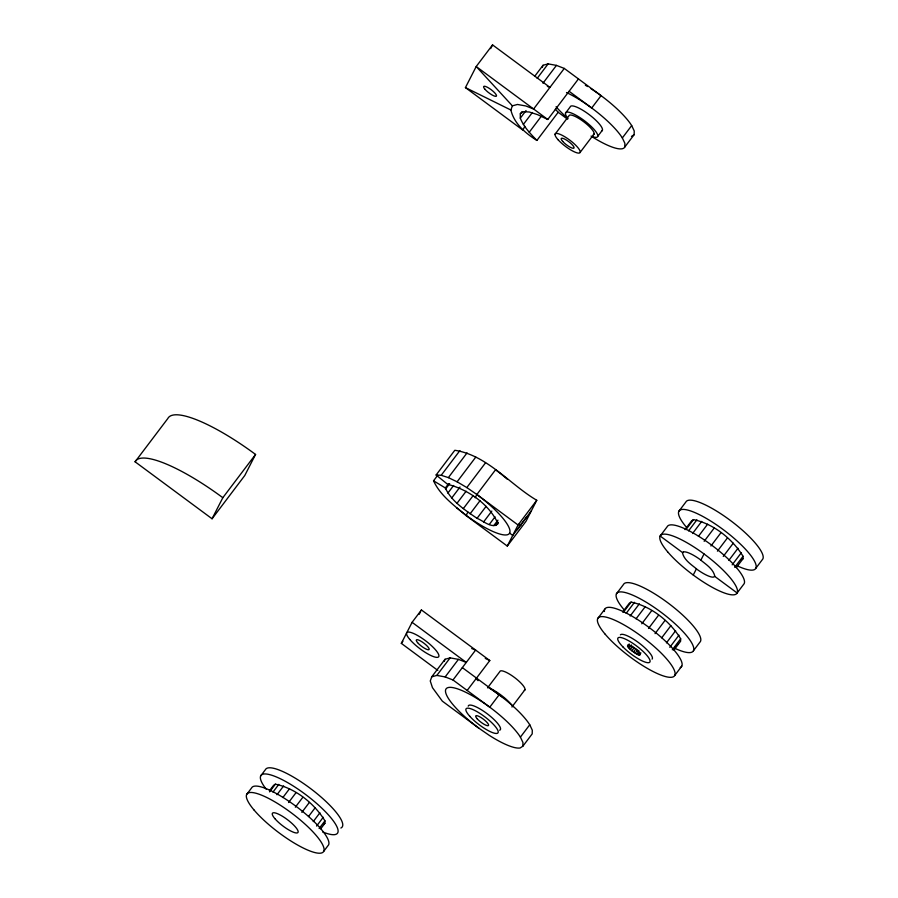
<?xml version="1.0" encoding="UTF-8"?>
<svg xmlns="http://www.w3.org/2000/svg" width="898" height="898" viewBox="0 0 898 898"><rect width="100%" height="100%" fill="white"/><g stroke="black" fill="none" stroke-linecap="round" stroke-linejoin="round"><path stroke-width="1.35" d="M555.323 109.186L558.197 112.261L536.903 140.436C530.494 133.757 523.736 126.944 520.301 118.166L520.312 113.81L521.951 111.644M591.064 136.092A47.92 11.663 37.1 0 0 624.795 147.025L634.145 134.666L634.235 130.973L631.687 125.585A47.92 11.663 37.1 0 0 590.906 88.633M320.721 828.82L324.885 823.309L324.941 820.851C314.289 803.362 295.565 788.388 275.372 784.167L273.576 785.335L269.411 790.835M622.617 612.088L629.285 603.265L631.092 602.098C651.275 606.318 670.009 621.293 680.662 638.781L680.605 641.239L673.927 650.073M736.315 567.592L742.994 558.769L743.05 556.3C732.398 538.822 713.663 523.837 693.481 519.616L691.673 520.784L684.994 529.618M624.795 147.025L624.885 143.332L622.336 137.944A47.92 11.663 37.1 0 0 566.526 92.539M522.861 746.204L522.95 742.511L520.402 737.123A47.92 11.663 37.1 0 0 453.737 687.789A47.92 11.663 37.1 0 0 478.982 728.267L489.129 735.271A47.92 11.663 37.1 0 0 520.155 747.967L522.861 746.204L532.211 733.857L532.289 730.153L529.753 724.765A47.92 11.663 37.1 0 0 488.972 687.823A19.969 4.86 37.1 0 1 512.994 706.636M526.542 517.158L517.125 529.753L531.425 510.704M536.903 140.436C525.521 133.241 514.139 123.733 510.872 110.016L512.376 105.841L517.45 104.46L525.768 105.953L533.614 109.006L564.281 68.428L601.054 95.648L591.703 108.007L569.108 91.282M542.291 67.361L543.043 65.273L548.117 63.881L556.446 65.386L564.281 68.428M444.286 661.355L445.038 659.267L450.123 657.875L458.44 659.368L466.275 662.421L475.626 650.073L471.708 648.547M445.038 659.267L431.758 676.811L430.265 680.987L432.466 687.666L442.321 701.136L478.982 728.267M524.746 126.326L522.939 130.165L465.433 87.589L476.209 66.519L492.564 44.9L549.958 87.375L547.342 86.354M212.063 518.763L222.839 497.694L255.56 454.444A95.862 23.337 37.1 0 0 167.803 418.547L135.082 461.796L212.063 518.763L244.772 475.513L255.56 454.444M490.667 48.615L492.564 44.9M448.641 483.618L445.341 487.973C451.526 501.488 465.153 510.12 477.04 518.337C482.81 520.458 492.385 529.427 498.042 523.691C489.376 504.362 468.004 489.388 447.709 484.381L436.114 474.997L454.803 450.28C487.176 455.219 509.817 484.437 536.757 500.276L525.97 521.356L507.28 546.063L466.073 515.564L467.869 512.073M475.177 497.784L476.86 494.495L495.55 469.777A47.437 11.551 37.1 0 1 507.258 479.173M437.797 670.391L401.327 643.372L412.092 622.325L421.443 609.966L489.792 660.546L467.162 690.461M419.209 614.322L420.455 611.897M421.072 610.674L421.443 609.966M507.28 546.063L518.067 524.993L536.757 500.276M693.245 575.023L696.41 568.849M700.878 560.128L704.032 553.954M534.624 76.409L543.043 65.273M537.172 78.373L548.117 63.881M542.964 83.211L556.446 65.386M520.301 118.166L526.037 110.566M523.332 124.463L532.357 112.519M529.214 132.275L541.516 115.999M520.312 113.81L523.366 111.711L529.259 111.992L537.588 114.652L547.769 119.479L578.447 78.923M565.493 113.159L570.163 106.974A19.969 4.86 37.1 0 1 589.638 114.966A19.969 4.86 37.1 0 1 601.593 131.041M555.02 134.229L568.939 115.842A15.569 3.794 37.1 0 1 584.127 122.072A15.569 3.794 37.1 0 1 593.443 134.61M580.209 152.278L594.128 133.892M597.787 136.283L602.457 130.109M622.336 137.944L631.687 125.585M466.073 515.564C454.096 505.316 440.256 495.539 433.543 480.8L437.607 475.424M436.114 474.997L441.199 475.289L459.899 450.583M441.199 475.289L448.36 477.613L467.05 452.906M445.543 489.084L449.674 483.64M447.855 493.103L453.636 485.47M448.36 477.613L457.093 481.799L475.794 457.082M451.784 497.919L460.034 487.008M457.093 481.799L466.814 487.558L485.515 462.84M457.048 503.206L466.129 491.217M246.726 794.371L251.586 787.95A47.92 11.663 37.1 0 1 295.464 805.899A47.92 11.663 37.1 0 1 328.556 844.917L323.695 851.349M260.746 775.838L265.415 769.665A47.92 11.663 37.1 0 1 312.639 790.139A47.92 11.663 37.1 0 1 340.87 828.023M463.312 508.616L473.201 495.539M470.125 513.779L480.026 500.702M269.546 791.868L275.372 784.167M477.04 518.337L486.11 506.349M272.981 792.07L278.807 784.369M276.966 794.73L283.633 785.93M483.573 521.974L491.823 511.074M489.287 524.454L495.056 516.821M282.859 797.547L289.515 788.747M401.327 643.372L402.888 641.307M493.788 525.611L497.919 520.155M495.281 525.476L497.615 522.389M495.943 525.42L498.289 522.31M288.572 802.531L296.059 792.62M295.33 807.201L302.828 797.301M301.851 812.364L309.339 802.453M517.203 529.517L512.724 535.421L509.615 533.12A47.437 11.551 37.1 0 0 476.86 494.495L466.814 487.558M308.508 816.54L315.176 807.74M313.256 821.591L319.913 812.78M316.59 826.059L323.246 817.259M319.116 828.551L324.941 820.851M431.758 676.811L436.832 675.419L450.123 657.875M436.832 675.419L445.161 676.924L458.44 659.368M445.161 676.924L452.996 679.977L466.275 662.421L412.092 622.325M487.547 687.857L499.816 671.637A15.569 3.794 37.1 0 1 515.003 677.867A15.569 3.794 37.1 0 1 524.331 690.405M511.916 706.984L525.004 689.675M597.765 618.486L604.781 609.214M616.455 593.769L623.47 584.508A47.92 11.663 37.1 0 1 667.349 602.446A47.92 11.663 37.1 0 1 700.44 641.475L693.436 650.736M678.843 511.288L685.859 502.027A47.92 11.663 37.1 0 1 729.737 519.976A47.92 11.663 37.1 0 1 762.829 558.994L755.824 568.254M520.402 737.123L529.753 724.765M623.582 612.021L631.092 602.098M685.971 529.551L693.481 519.616M626.175 613.334L634.527 602.3M688.564 530.853L696.915 519.819M630.16 615.994L639.342 603.86M692.549 533.513L701.731 521.379M636.053 618.812L645.235 606.678M698.442 536.331L707.613 524.196M641.767 623.796L651.78 610.55M704.155 541.314L714.168 528.08M627.556 646.122L627.803 645.056C632.91 645.999 638.287 649.916 640.375 654.687L639.264 655.091L636.716 654.148L630.261 649.523L627.556 646.122L629.184 643.956M628.072 647.076L629.711 644.921M629.004 648.233L631.451 645M630.261 649.523L632.708 646.279M648.524 628.465L658.537 615.231M710.913 545.995L720.926 532.75M631.765 650.848L634.224 647.604M633.427 652.105L635.874 648.872M635.111 653.239L637.445 650.152L639.062 651.061L636.716 654.148M638.108 654.754L639.746 652.588M655.046 633.629L665.059 620.383M717.435 551.148L727.447 537.902M639.264 655.091L640.903 652.925M661.714 637.805L670.885 625.67M723.26 556.423L733.273 543.189M666.451 642.856L675.633 630.71M728.839 560.374L738.021 548.24M669.785 647.323L678.967 635.189M732.173 564.842L741.355 552.708M672.31 649.815L680.662 638.781M734.699 567.334L743.05 556.3M674.623 647.929L677.968 643.518M674.735 675.453L681.75 666.181M631.44 136.429L634.145 134.666M323.987 823.904L324.885 823.309M741.187 559.937L742.994 558.769M485.268 658.402L489.792 660.546M465.433 87.589L510.872 110.016M433.543 480.8L445.341 487.973M567.435 119.108L558.197 112.261M547.769 119.479L476.209 66.519L512.376 105.841M682.705 552.697L660.153 536.005L667.169 526.733A47.92 11.663 37.1 0 1 711.048 544.682A47.92 11.663 37.1 0 1 744.139 583.711L737.123 592.972L714.572 576.28M519.246 523.815L520.975 525.094M476.86 494.495L518.067 524.993M462.335 667.618L499.108 694.827L489.769 707.186L452.996 679.977M456.51 507.707L466.185 515.351A47.437 11.551 37.1 0 0 509.615 533.12M476.322 678.843L478.017 680.673M266.291 789.286A47.92 11.663 37.1 0 1 277.673 777.511A47.92 11.663 37.1 0 1 330.924 817.809A47.92 11.663 37.1 0 1 322.629 831.918M135.082 461.796A95.839 23.337 37.1 0 1 222.839 497.705M567.042 117.268A19.969 4.86 37.1 0 1 573.384 113.878A19.969 4.86 37.1 0 1 594.802 130.277A19.969 4.86 37.1 0 1 592.186 136.53M585.361 85.231A47.92 11.663 37.1 0 1 587.573 86.545M568.086 118.704A47.92 11.663 37.1 0 1 556.064 106.75M468.228 706.154A19.969 4.86 37.1 0 1 487.704 714.146A19.969 4.86 37.1 0 1 499.647 730.22M499.456 695.041A15.569 3.794 37.1 0 1 501.634 696.668M620.406 634.83A19.969 4.86 37.1 0 1 639.589 643.395A19.969 4.86 37.1 0 1 652.094 659.11M623.919 609.562A47.92 11.663 37.1 0 1 632.72 595.161A47.92 11.663 37.1 0 1 687.632 636.974A47.92 11.663 37.1 0 1 674.735 648.255M604.421 611.482A47.92 11.663 37.1 0 1 648.659 627.163A47.92 11.663 37.1 0 1 680.224 667.584M686.308 527.081A47.92 11.663 37.1 0 1 695.108 512.679A47.92 11.663 37.1 0 1 750.021 554.493A47.92 11.663 37.1 0 1 737.112 565.774M683.367 551.989L682.491 552.921C684.231 560.431 691.887 564.909 697.409 569.624A19.969 4.86 37.1 0 0 713.921 576.987L714.786 576.056C713.046 568.546 705.401 564.079 699.868 559.353A19.969 4.86 37.1 0 0 683.367 551.989M254.179 810.164A47.92 11.663 37.1 0 0 320.99 853.1A47.92 11.663 37.1 0 0 280.457 805.304A47.92 11.663 37.1 0 0 254.179 810.164M274.867 818.628A15.973 3.884 37.1 0 0 297.137 832.94A15.973 3.884 37.1 0 0 283.622 817.012A15.973 3.884 37.1 0 0 274.867 818.628M558.04 139.706A15.569 3.794 37.1 0 0 579.536 153.008A15.569 3.794 37.1 0 0 565.28 137.057A15.569 3.794 37.1 0 0 558.04 139.706M562.709 141.435A7.992 1.942 37.1 0 0 573.732 148.26A7.992 1.942 37.1 0 0 566.425 140.077A7.992 1.942 37.1 0 0 562.709 141.435M484.886 89.183A7.992 1.942 37.1 0 0 496.022 96.344A7.992 1.942 37.1 0 0 489.264 88.374A7.992 1.942 37.1 0 0 484.886 89.183M477.231 718.849A7.992 1.942 37.1 0 0 488.254 725.674A7.992 1.942 37.1 0 0 480.946 717.491A7.992 1.942 37.1 0 0 477.231 718.849M469.755 716.267A19.969 4.86 37.1 0 0 497.312 733.318A19.969 4.86 37.1 0 0 479.049 712.866A19.969 4.86 37.1 0 0 469.755 716.267M417.559 642.609A7.992 1.942 37.1 0 0 428.694 649.77A7.992 1.942 37.1 0 0 421.937 641.801A7.992 1.942 37.1 0 0 417.559 642.609M409.802 639.443A19.969 4.86 37.1 0 0 437.64 657.325A19.969 4.86 37.1 0 0 420.758 637.412A19.969 4.86 37.1 0 0 409.802 639.443M623.1 647.076A19.969 4.86 37.1 0 0 649.759 662.196A19.969 4.86 37.1 0 0 628.881 640.891A19.969 4.86 37.1 0 0 623.1 647.076M605.23 634.28A47.92 11.663 37.1 0 0 672.03 677.204A47.92 11.663 37.1 0 0 631.496 629.419A47.92 11.663 37.1 0 0 605.23 634.28M667.618 551.799A47.92 11.663 37.1 0 0 734.418 594.734A47.92 11.663 37.1 0 0 693.885 546.938A47.92 11.663 37.1 0 0 667.618 551.799"/></g></svg>
